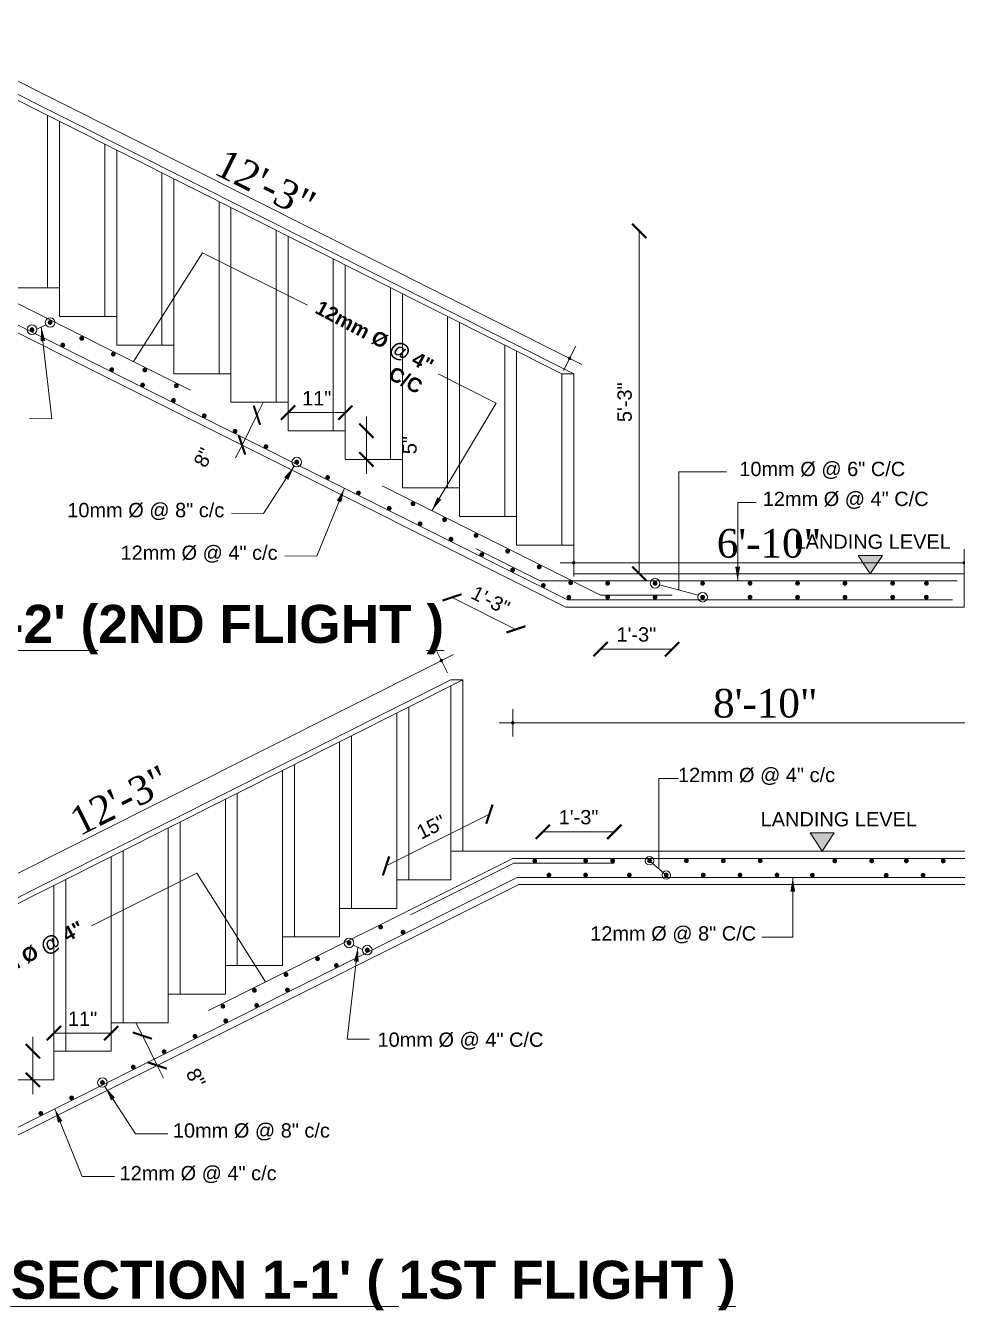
# Model space of a CAD drawing. Header units: inches. Extents: x -98933 to 1585249, y -3352739 to 192771.
# Drawn here: x 65777.8 to 65973.5, y 49951.2 to 50221 of the extents above; entities that cross this region are included whole.
import ezdxf

# ---------------------------------------------------------------- set-up
doc = ezdxf.new("R2010")
doc.units = ezdxf.units.IN
doc.header["$MEASUREMENT"] = 0
doc.header["$PDMODE"] = 35
doc.layers.get('0').update_dxf_attribs({"lineweight": 0})
doc.layers.get('Defpoints').update_dxf_attribs({"lineweight": 0})
for name, color, linetype, lineweight in [('DIM', 7, 'Continuous', 0), ('DIM.', 251, 'Continuous', 5), ('Dimen', 252, 'Continuous', 18), ('HATCH', 252, 'Continuous', 0), ('Layer1', 134, 'Continuous', 0), ('Masjid', 222, 'Continuous', 0), ('ROD', 10, 'Continuous', 0), ('Stair', 171, 'Continuous', 0), ('TAXT', 7, 'Continuous', 0), ('Text', 7, 'Continuous', 0)]:
    doc.layers.add(name, color=color, linetype=linetype, lineweight=lineweight)
doc.layers.add('SRAIRTEXT', color=7, linetype='Continuous')
doc.styles.add('AA', font='arial.ttf')
doc.styles.add('ARIAL', font='times.ttf')
doc.styles.get("Standard").update_dxf_attribs({"font": 'arialbd.ttf', "height": 24})
doc.styles.add('SX', font='arial.ttf')
doc.dimstyles.new('1-4', dxfattribs={"dimtxt": 20, "dimasz": 4, "dimexe": 3, "dimexo": 3, "dimgap": 0.25, "dimtad": 1, "dimdec": 1, "dimzin": 3, "dimdsep": 46, "dimlunit": 4, "dimtxsty": 'Standard', "dimblk": 'errrre', "dimcen": 4, "dimse1": 1, "dimse2": 1, "dimclrd": 256, "dimclre": 256, "dimclrt": 7, "dimadec": 0, "dimazin": 0, "dimtfac": 0.9, "dimtdec": 1, "dimtix": 1, "dimtmove": 2, "dimatfit": 3, "dimfxl": 3, "dimtolj": 1, "dimtzin": 0, "dimlwd": -1, "dimlwe": -1, "dimarcsym": 0})
doc.dimstyles.new('DIM1', dxfattribs={"dimtxt": 15, "dimasz": 24, "dimexe": 0, "dimexo": 0, "dimgap": 20, "dimtad": 0, "dimdec": 0, "dimzin": 3, "dimdsep": 46, "dimlunit": 3, "dimtxsty": 'SX', "dimblk": 'OPEN30', "dimcen": 0, "dimse1": 1, "dimse2": 1, "dimclrd": 256, "dimclrt": 2, "dimadec": 0, "dimazin": 0, "dimtfac": 1, "dimtdec": 0, "dimtmove": 2, "dimatfit": 0, "dimldrblk": 'OPEN30', "dimfxl": 1, "dimtvp": 1, "dimtolj": 1, "dimtzin": 3, "dimlwd": -1, "dimarcsym": 0})
doc.dimstyles.new('X-SECTION', dxfattribs={"dimtxt": 2, "dimasz": 1.5, "dimexe": 1, "dimexo": 1, "dimgap": 1, "dimtad": 1, "dimdec": 1, "dimzin": 3, "dimdsep": 46, "dimlunit": 4, "dimtxsty": 'Standard', "dimblk1": 'ARCHTICK', "dimblk2": 'ARCHTICK', "dimsah": 1, "dimcen": 0.09375, "dimdle": 1, "dimclrd": 6, "dimclre": 6, "dimclrt": 6, "dimadec": 0, "dimazin": 0, "dimtfac": 1, "dimtdec": 1, "dimtofl": 0, "dimtmove": 1, "dimatfit": 3, "dimfxl": 3, "dimtolj": 1, "dimtzin": 0, "dimlwd": -1, "dimlwe": -1, "dimarcsym": 0})

# ---------------------------------------------------------------- blocks, each defined once
blk = doc.blocks.new('_ArchTick')
at = {"color": 0, "linetype": 'ByBlock', "const_width": 0.15}
blk.add_lwpolyline([(-0.5, -0.5), (0.5, 0.5)], dxfattribs=at)
blk = doc.blocks.new('*D722')
at = {"layer": 'Defpoints', "color": 0, "ltscale": 30, "transparency": 16777216}
for p in [(33417.92, 34009.98), (33431.33, 34003.28), (33426.24, 33993.09)]:
    blk.add_point(p, dxfattribs=at)
at = {"layer": 'TAXT', "ltscale": 30, "transparency": 16777216}
blk.add_line((33412.83, 33999.8), (33426.24, 33993.09), dxfattribs=at)
at = {"layer": 'TAXT', "ltscale": 30, "transparency": 16777216, "xscale": 3, "yscale": 3, "zscale": 3}
for p, rotation in [((33412.83, 33999.8), 153.434948822922), ((33426.24, 33993.09), 333.434948822922)]:
    blk.add_blockref('_ArchTick', p, dxfattribs=dict(at, rotation=rotation))
at = {"layer": 'TAXT', "ltscale": 30, "transparency": 16777216, "insert": (33420.91, 33999.19), "char_height": 3, "attachment_point": 5, "rotation": 333.4349, "style": 'SX'}
blk.add_mtext('\\A1;1\'-3"', dxfattribs=at)
blk = doc.blocks.new('*D723')
at = {"layer": 'Defpoints', "color": 0, "ltscale": 30, "transparency": 16777216}
for p in [(33444.04, 34000.28), (33459.04, 34000.28), (33459.04, 33988.94)]:
    blk.add_point(p, dxfattribs=at)
at = {"layer": 'TAXT', "ltscale": 30, "transparency": 16777216}
blk.add_line((33444.04, 33988.94), (33459.04, 33988.94), dxfattribs=at)
at = {"layer": 'TAXT', "ltscale": 30, "transparency": 16777216, "xscale": 3, "yscale": 3, "zscale": 3, "rotation": 180}
blk.add_blockref('_ArchTick', (33444.04, 33988.94), dxfattribs=at)
at = {"layer": 'TAXT', "ltscale": 30, "transparency": 16777216, "xscale": 3, "yscale": 3, "zscale": 3}
blk.add_blockref('_ArchTick', (33459.04, 33988.94), dxfattribs=at)
at = {"layer": 'TAXT', "ltscale": 30, "transparency": 16777216, "insert": (33451.54, 33992), "char_height": 3, "attachment_point": 5, "style": 'SX'}
blk.add_mtext('\\A1;1\'-3"', dxfattribs=at)
blk = doc.blocks.new('*D725')
at = {"layer": 'Defpoints', "color": 0, "ltscale": 30, "transparency": 16777216}
for p in [(33307.01, 34076.78), (33452.16, 34076.78), (33438.4, 34004.78)]:
    blk.add_point(p, dxfattribs=at)
at = {"layer": 'TAXT', "ltscale": 30, "transparency": 16777216}
blk.add_line((33452.16, 34004.78), (33452.16, 34076.78), dxfattribs=at)
at = {"layer": 'TAXT', "ltscale": 30, "transparency": 16777216, "xscale": 3, "yscale": 3, "zscale": 3}
for p, rotation in [((33452.16, 34076.78), 90), ((33452.16, 34004.78), 270)]:
    blk.add_blockref('_ArchTick', p, dxfattribs=dict(at, rotation=rotation))
at = {"layer": 'TAXT', "ltscale": 30, "transparency": 16777216, "insert": (33449.09, 34040.78), "char_height": 3, "attachment_point": 5, "rotation": 90, "style": 'SX'}
blk.add_mtext('\\A1;5\'-3"', dxfattribs=at)
blk = doc.blocks.new('*D726')
at = {"layer": 'Defpoints', "color": 0, "ltscale": 30, "transparency": 16777216}
for p in [(33378.4, 34034.78), (33368.71, 34031.8), (33375.27, 34028.52)]:
    blk.add_point(p, dxfattribs=at)
at = {"layer": 'TAXT', "ltscale": 30, "transparency": 16777216}
for p, q in [((33371.84, 34038.06), (33373.18, 34040.74)), ((33371.84, 34038.06), (33368.71, 34031.8)), ((33368.71, 34031.8), (33367.36, 34029.11))]:
    blk.add_line(p, q, dxfattribs=at)
at = {"layer": 'TAXT', "ltscale": 30, "transparency": 16777216, "xscale": 3, "yscale": 3, "zscale": 3}
for p, rotation in [((33371.84, 34038.06), 243.434948822922), ((33368.71, 34031.8), 63.43494882292201)]:
    blk.add_blockref('_ArchTick', p, dxfattribs=dict(at, rotation=rotation))
at = {"layer": 'TAXT', "ltscale": 30, "transparency": 16777216, "insert": (33360.62, 34029.18), "char_height": 3, "attachment_point": 5, "rotation": 63.4349, "style": 'SX'}
blk.add_mtext('\\A1;8"', dxfattribs=at)
blk = doc.blocks.new('*D727')
at = {"layer": 'Defpoints', "color": 0, "ltscale": 30, "transparency": 16777216}
for p in [(33378.4, 34038.6), (33378.4, 34034.78), (33390.4, 34034.78)]:
    blk.add_point(p, dxfattribs=at)
at = {"layer": 'TAXT', "ltscale": 30, "transparency": 16777216}
blk.add_line((33390.4, 34038.6), (33378.4, 34038.6), dxfattribs=at)
at = {"layer": 'TAXT', "ltscale": 30, "transparency": 16777216, "xscale": 3, "yscale": 3, "zscale": 3, "rotation": 180}
blk.add_blockref('_ArchTick', (33378.4, 34038.6), dxfattribs=at)
at = {"layer": 'TAXT', "ltscale": 30, "transparency": 16777216, "xscale": 3, "yscale": 3, "zscale": 3}
blk.add_blockref('_ArchTick', (33390.4, 34038.6), dxfattribs=at)
at = {"layer": 'TAXT', "ltscale": 30, "transparency": 16777216, "insert": (33384.4, 34041.61), "char_height": 3, "attachment_point": 5, "style": 'SX'}
blk.add_mtext('\\A1;11"', dxfattribs=at)
blk = doc.blocks.new('*D728')
at = {"layer": 'Defpoints', "color": 0, "ltscale": 30, "transparency": 16777216}
for p in [(33390.4, 34034.78), (33390.4, 34028.78), (33394.83, 34028.78)]:
    blk.add_point(p, dxfattribs=at)
at = {"layer": 'TAXT', "ltscale": 30, "transparency": 16777216}
for p, q in [((33394.83, 34034.78), (33394.83, 34037.78)), ((33394.83, 34034.78), (33394.83, 34028.78)), ((33394.83, 34028.78), (33394.83, 34025.78))]:
    blk.add_line(p, q, dxfattribs=at)
at = {"layer": 'TAXT', "ltscale": 30, "transparency": 16777216, "xscale": 3, "yscale": 3, "zscale": 3}
for p, rotation in [((33394.83, 34034.78), 270), ((33394.83, 34028.78), 90)]:
    blk.add_blockref('_ArchTick', p, dxfattribs=dict(at, rotation=rotation))
at = {"layer": 'TAXT', "ltscale": 30, "transparency": 16777216, "insert": (33403.91, 34031.78), "char_height": 3, "attachment_point": 5, "rotation": 90, "style": 'SX'}
blk.add_mtext('\\A1;5"', dxfattribs=at)
blk = doc.blocks.new('*D713')
at = {"layer": 'Defpoints', "color": 0, "ltscale": 30, "transparency": 16777216}
for p in [(33398.96, 33943.42), (33425.81, 33943.99), (33404.1, 33933.14)]:
    blk.add_point(p, dxfattribs=at)
at = {"layer": 'TAXT', "ltscale": 30, "transparency": 16777216}
blk.add_line((33420.67, 33954.27), (33398.96, 33943.42), dxfattribs=at)
at = {"layer": 'TAXT', "ltscale": 30, "transparency": 16777216, "xscale": 3, "yscale": 3, "zscale": 3}
for p, rotation in [((33420.67, 33954.27), 26.5650511770857), ((33398.96, 33943.42), 206.5650511770856)]:
    blk.add_blockref('_ArchTick', p, dxfattribs=dict(at, rotation=rotation))
at = {"layer": 'TAXT', "ltscale": 30, "transparency": 16777216, "insert": (33408.44, 33951.59), "char_height": 3, "attachment_point": 5, "rotation": 26.5651, "style": 'SX'}
blk.add_mtext('\\A1;15"', dxfattribs=at)
blk = doc.blocks.new('*D716')
at = {"layer": 'Defpoints', "color": 0, "ltscale": 30, "transparency": 16777216}
for p in [(33431.9, 33950.56), (33431.9, 33943.99), (33446.9, 33943.99)]:
    blk.add_point(p, dxfattribs=at)
at = {"layer": 'TAXT', "ltscale": 30, "transparency": 16777216}
blk.add_line((33446.9, 33950.56), (33431.9, 33950.56), dxfattribs=at)
at = {"layer": 'TAXT', "ltscale": 30, "transparency": 16777216, "xscale": 3, "yscale": 3, "zscale": 3, "rotation": 180}
blk.add_blockref('_ArchTick', (33431.9, 33950.56), dxfattribs=at)
at = {"layer": 'TAXT', "ltscale": 30, "transparency": 16777216, "xscale": 3, "yscale": 3, "zscale": 3}
blk.add_blockref('_ArchTick', (33446.9, 33950.56), dxfattribs=at)
at = {"layer": 'TAXT', "ltscale": 30, "transparency": 16777216, "insert": (33439.4, 33953.63), "char_height": 3, "attachment_point": 5, "style": 'SX'}
blk.add_mtext('\\A1;1\'-3"', dxfattribs=at)
blk = doc.blocks.new('*D717')
at = {"layer": 'Defpoints', "color": 0, "ltscale": 30, "transparency": 16777216}
for p in [(33267.46, 33946.49), (33412.6, 33946.49), (33281.22, 33874.49)]:
    blk.add_point(p, dxfattribs=at)
at = {"layer": 'TAXT', "ltscale": 30, "transparency": 16777216}
blk.add_line((33267.46, 33874.49), (33267.46, 33946.49), dxfattribs=at)
at = {"layer": 'TAXT', "ltscale": 30, "transparency": 16777216, "xscale": 3, "yscale": 3, "zscale": 3}
for p, rotation in [((33267.46, 33946.49), 90), ((33267.46, 33874.49), 270)]:
    blk.add_blockref('_ArchTick', p, dxfattribs=dict(at, rotation=rotation))
at = {"layer": 'TAXT', "ltscale": 30, "transparency": 16777216, "insert": (33264.4, 33910.49), "char_height": 3, "attachment_point": 5, "rotation": 90, "style": 'SX'}
blk.add_mtext('\\A1;5\'-3"', dxfattribs=at)
blk = doc.blocks.new('*D718')
at = {"layer": 'Defpoints', "color": 0, "ltscale": 30, "transparency": 16777216}
for p in [(33341.22, 33904.49), (33350.91, 33901.51), (33344.35, 33898.23)]:
    blk.add_point(p, dxfattribs=at)
at = {"layer": 'TAXT', "ltscale": 30, "transparency": 16777216}
for p, q in [((33347.78, 33907.77), (33346.44, 33910.45)), ((33347.78, 33907.77), (33350.91, 33901.51)), ((33350.91, 33901.51), (33352.25, 33898.83))]:
    blk.add_line(p, q, dxfattribs=at)
at = {"layer": 'TAXT', "ltscale": 30, "transparency": 16777216, "xscale": 3, "yscale": 3, "zscale": 3}
for p, rotation in [((33347.78, 33907.77), 296.565051177078), ((33350.91, 33901.51), 116.565051177078)]:
    blk.add_blockref('_ArchTick', p, dxfattribs=dict(at, rotation=rotation))
at = {"layer": 'TAXT', "ltscale": 30, "transparency": 16777216, "insert": (33359, 33898.9), "char_height": 3, "attachment_point": 5, "rotation": 296.5651, "style": 'SX'}
blk.add_mtext('\\A1;8"', dxfattribs=at)
blk = doc.blocks.new('*D719')
at = {"layer": 'Defpoints', "color": 0, "ltscale": 30, "transparency": 16777216}
for p in [(33341.22, 33908.31), (33329.22, 33904.49), (33341.22, 33904.49)]:
    blk.add_point(p, dxfattribs=at)
at = {"layer": 'TAXT', "ltscale": 30, "transparency": 16777216}
blk.add_line((33329.22, 33908.31), (33341.22, 33908.31), dxfattribs=at)
at = {"layer": 'TAXT', "ltscale": 30, "transparency": 16777216, "xscale": 3, "yscale": 3, "zscale": 3, "rotation": 180}
blk.add_blockref('_ArchTick', (33329.22, 33908.31), dxfattribs=at)
at = {"layer": 'TAXT', "ltscale": 30, "transparency": 16777216, "xscale": 3, "yscale": 3, "zscale": 3}
blk.add_blockref('_ArchTick', (33341.22, 33908.31), dxfattribs=at)
at = {"layer": 'TAXT', "ltscale": 30, "transparency": 16777216, "insert": (33335.22, 33911.33), "char_height": 3, "attachment_point": 5, "style": 'SX'}
blk.add_mtext('\\A1;11"', dxfattribs=at)
blk = doc.blocks.new('*D720')
at = {"layer": 'Defpoints', "color": 0, "ltscale": 30, "transparency": 16777216}
for p in [(33329.22, 33904.49), (33324.78, 33898.49), (33329.22, 33898.49)]:
    blk.add_point(p, dxfattribs=at)
at = {"layer": 'TAXT', "ltscale": 30, "transparency": 16777216}
for p, q in [((33324.78, 33904.49), (33324.78, 33907.49)), ((33324.78, 33904.49), (33324.78, 33898.49)), ((33324.78, 33898.49), (33324.78, 33895.49))]:
    blk.add_line(p, q, dxfattribs=at)
at = {"layer": 'TAXT', "ltscale": 30, "transparency": 16777216, "xscale": 3, "yscale": 3, "zscale": 3}
for p, rotation in [((33324.78, 33904.49), 270), ((33324.78, 33898.49), 90)]:
    blk.add_blockref('_ArchTick', p, dxfattribs=dict(at, rotation=rotation))
at = {"layer": 'TAXT', "ltscale": 30, "transparency": 16777216, "insert": (33318.76, 33901.49), "char_height": 3, "attachment_point": 5, "rotation": 90, "style": 'SX'}
blk.add_mtext('\\A1;5"', dxfattribs=at)
blk = doc.blocks.new('dd')
at = {"layer": 'Dimen'}
for p, q in [((0, -2.88), (0, 2.88)), ((-2.88, 0), (2.88, 0))]:
    blk.add_line(p, q, dxfattribs=at)
at = {"layer": 'Dimen', "const_width": 0.36}
blk.add_lwpolyline([(-0.18, 0, 1), (0.18, 0, 1)], format="xyb", close=True, dxfattribs=at)
blk = doc.blocks.new('*D753')
at = {"layer": 'Defpoints', "color": 0, "ltscale": 30, "transparency": 16777216}
for p in [(33304.51, 34112.78), (33437.51, 34049.99), (33435.9, 34046.78)]:
    blk.add_point(p, dxfattribs=at)
at = {"layer": 'TAXT', "ltscale": 30, "transparency": 16777216}
blk.add_line((33307.02, 34115.54), (33436.62, 34050.44), dxfattribs=at)
for p, rotation in [((33306.13, 34115.99), 153.3277114380995), ((33437.51, 34049.99), 333.3277114380995)]:
    blk.add_blockref('dd', p, dxfattribs=dict(at, rotation=rotation))
at = {"layer": 'TAXT', "ltscale": 30, "transparency": 16777216, "insert": (33373.64, 34086.61), "char_height": 6, "attachment_point": 5, "rotation": 333.3277, "style": 'ARIAL'}
blk.add_mtext('\\A1;12\'-3"', dxfattribs=at)
blk = doc.blocks.new('J')
at = {"layer": 'Masjid', "color": 7}
blk.add_lwpolyline([(-12, 0), (12, 0), (12, 48), (-12, 48)], close=True, dxfattribs=at)
for points in [[(0, 48, 0.250732), (-2.27, 42, -0.982957)], [(0, 48, -0.250732), (2.27, 42, 0.982957)], [(-2.27, 42, 0.22816), (-12, 24, -0.061948)], [(2.27, 42, -0.22816), (12, 24, 0.061948)]]:
    blk.add_lwpolyline(points, format="xyb", dxfattribs=at)
blk = doc.blocks.new('errrre')
at = {"layer": 'DIM'}
blk.add_blockref('J', (11664.62, 6372.975), dxfattribs=at)
blk = doc.blocks.new('*D756')
at = {"layer": 'Defpoints', "color": 0, "ltscale": 30, "transparency": 16777216}
for p in [(33410.57, 33986.54), (33412.6, 33982.49), (33281.22, 33916.49)]:
    blk.add_point(p, dxfattribs=at)
at = {"layer": 'TAXT', "ltscale": 30, "transparency": 16777216}
blk.add_line((33280.08, 33920.99), (33409.68, 33986.09), dxfattribs=at)
for p, rotation in [((33410.57, 33986.54), 26.67228856190049), ((33279.19, 33920.54), 206.6722885619005)]:
    blk.add_blockref('dd', p, dxfattribs=dict(at, rotation=rotation))
at = {"layer": 'TAXT', "ltscale": 30, "transparency": 16777216, "insert": (33343.06, 33957.16), "char_height": 6, "attachment_point": 5, "rotation": 26.6723, "style": 'ARIAL'}
blk.add_mtext('\\A1;12\'-3"', dxfattribs=at)
blk = doc.blocks.new('*D761')
at = {"layer": 'Defpoints', "color": 0, "ltscale": 30, "transparency": 16777216}
for p in [(33531.67, 33973.47), (33425.57, 33944.99), (33531.67, 33944.99)]:
    blk.add_point(p, dxfattribs=at)
at = {"layer": 'TAXT', "ltscale": 30, "transparency": 16777216}
blk.add_line((33426.57, 33973.47), (33530.67, 33973.47), dxfattribs=at)
at = {"layer": 'TAXT', "ltscale": 30, "transparency": 16777216, "rotation": 180}
blk.add_blockref('dd', (33425.57, 33973.47), dxfattribs=at)
at = {"layer": 'TAXT', "ltscale": 30, "transparency": 16777216}
blk.add_blockref('dd', (33531.67, 33973.47), dxfattribs=at)
at = {"layer": 'TAXT', "ltscale": 30, "transparency": 16777216, "insert": (33478.62, 33977.53), "char_height": 6, "attachment_point": 5, "style": 'ARIAL'}
blk.add_mtext('\\A1;8\'-10"', dxfattribs=at)
blk = doc.blocks.new('*D762')
at = {"layer": 'Defpoints', "color": 0, "ltscale": 30, "transparency": 16777216}
for p in [(33520.4, 34007.07), (33438.4, 34004.78), (33520.4, 34004.78)]:
    blk.add_point(p, dxfattribs=at)
at = {"layer": 'TAXT', "ltscale": 30, "transparency": 16777216}
blk.add_line((33439.4, 34007.07), (33519.4, 34007.07), dxfattribs=at)
at = {"layer": 'TAXT', "ltscale": 30, "transparency": 16777216, "rotation": 180}
blk.add_blockref('dd', (33438.4, 34007.07), dxfattribs=at)
at = {"layer": 'TAXT', "ltscale": 30, "transparency": 16777216}
blk.add_blockref('dd', (33520.4, 34007.07), dxfattribs=at)
at = {"layer": 'TAXT', "ltscale": 30, "transparency": 16777216, "insert": (33479.4, 34011.12), "char_height": 6, "attachment_point": 5, "style": 'ARIAL'}
blk.add_mtext('\\A1;6\'-10"', dxfattribs=at)
blk = doc.blocks.new('A$C482318BE')
at = {"layer": 'HATCH', "ltscale": 50}
for points in [[(1346.68, -40.86), (1349.22, -37.02), (1344.15, -37.02)], [(1336.57, -99.15), (1334.03, -95.31), (1339.1, -95.31)]]:
    blk.add_hatch(color=256, dxfattribs=at).paths.add_polyline_path(points)
at = {"layer": 'DIM'}
for p, q in [((1173.52, 11.43), (1171.61, 10.5)), ((1310.54, -45.37), (1302.44, -43.23)), ((1302.25, -102.66), (1302.25, -83.85)), ((1302.25, -83.85), (1306.4, -83.85)), ((1300.32, -101.13), (1303.83, -104.14)), ((1238.12, -118.86), (1240.02, -119.79))]:
    blk.add_line(p, q, dxfattribs=at)
blk.add_lwpolyline([(1306.49, -44.3), (1306.49, -19.46), (1316.51, -19.46)], dxfattribs=at)
for centre, radius in [((1170.61, 10.38), 1.01), ((1174.42, 11.89), 1.01), ((1226.22, -17.42), 1.01), ((1300.32, -101.13), 0.886), ((1303.83, -104.14), 0.886), ((1237.21, -118.4), 1.01), ((1241.03, -119.9), 1.01), ((1185.41, -147.71), 1.01)]:
    blk.add_circle(centre, radius, dxfattribs=at)
at = {"layer": 'DIM', "ltscale": 5}
for centre in [(1301.49, -42.88), (1311.46, -45.8)]:
    blk.add_circle(centre, 1.01, dxfattribs=at)
at = {"layer": 'HATCH', "ltscale": 50}
for points in [[(1344.15, -37.02), (1349.22, -37.02), (1346.68, -40.86), (1346.68, -40.86)], [(1339.1, -95.31), (1334.03, -95.31), (1336.57, -99.15), (1336.57, -99.15)]]:
    blk.add_lwpolyline(points, close=True, dxfattribs=at)
at = {"layer": 'ROD'}
for p, q in [((1140.05, 29.64), (1203.93, -2.3)), ((1139.11, 25.64), (1283.11, -46.36)), ((1244.17, -22.42), (1284.05, -42.36)), ((1263.93, -35.66), (1277.34, -42.36)), ((1277.34, -42.36), (1364.9, -42.36)), ((1284.4, -42.54), (1290.05, -45.36)), ((1290.05, -45.36), (1305.05, -45.36)), ((1283.11, -46.36), (1363.94, -46.36)), ((1271.58, -100.65), (1207.7, -132.59)), ((1271.82, -101.65), (1250.11, -112.5)), ((1377.68, -100.65), (1271.58, -100.65)), ((1271.82, -101.65), (1292.91, -101.65)), ((1272.53, -104.65), (1128.53, -176.65)), ((1272.53, -104.65), (1377.79, -104.65))]:
    blk.add_line(p, q, dxfattribs=at)
at = {"layer": 'ROD', "const_width": 0.5}
for points in [[(1170.36, 10.38, -1), (1170.86, 10.38, -1)], [(1174.17, 11.89, -1), (1174.67, 11.89, -1)], [(1180.8, 8.56, -1), (1181.3, 8.56, -1)], [(1176.83, 7.15, -1), (1177.33, 7.15, -1)], [(1187.43, 5.24, -1), (1187.93, 5.24, -1)], [(1187.12, 2, -1), (1187.62, 2, -1)], [(1194.05, 1.92, -1), (1194.55, 1.92, -1)], [(1193.59, -1.23, -1), (1194.09, -1.23, -1)], [(1200.68, -1.4, -1), (1201.18, -1.4, -1)], [(1200.07, -4.47, -1), (1200.57, -4.47, -1)], [(1206.55, -7.71, -1), (1207.05, -7.71, -1)], [(1213.02, -10.95, -1), (1213.52, -10.95, -1)], [(1219.5, -14.19, -1), (1220, -14.19, -1)], [(1225.97, -17.42, -1), (1226.47, -17.42, -1)], [(1232.45, -20.66, -1), (1232.95, -20.66, -1)], [(1238.93, -23.9, -1), (1239.43, -23.9, -1)], [(1245.4, -27.14, -1), (1245.9, -27.14, -1)], [(1250.38, -26.18, -1), (1250.88, -26.18, -1)], [(1257.01, -29.5, -1), (1257.51, -29.5, -1)], [(1251.88, -30.38, -1), (1252.38, -30.38, -1)], [(1263.63, -32.82, -1), (1264.13, -32.82, -1)], [(1258.36, -33.61, -1), (1258.86, -33.61, -1)], [(1264.83, -36.85, -1), (1265.33, -36.85, -1)], [(1270.26, -36.14, -1), (1270.76, -36.14, -1)], [(1271.31, -40.09, -1), (1271.81, -40.09, -1)], [(1276.89, -39.46, -1), (1277.39, -39.46, -1)], [(1277.78, -43.33, -1), (1278.28, -43.33, -1)], [(1283.51, -42.78, -1), (1284.01, -42.78, -1)], [(1291.27, -42.88, -1), (1291.77, -42.88, -1)], [(1301.24, -42.88, -1), (1301.74, -42.88, -1)], [(1311.21, -42.88, -1), (1311.71, -42.88, -1)], [(1321.18, -42.88, -1), (1321.68, -42.88, -1)], [(1331.15, -42.88, -1), (1331.65, -42.88, -1)], [(1341.12, -42.88, -1), (1341.62, -42.88, -1)], [(1351.13, -42.88, -1), (1351.63, -42.88, -1)], [(1358.23, -42.88, -1), (1358.73, -42.88, -1)], [(1283.12, -45.8, -1), (1283.62, -45.8, -1)], [(1291.27, -45.8, -1), (1291.77, -45.8, -1)], [(1301.24, -45.8, -1), (1301.74, -45.8, -1)], [(1311.21, -45.8, -1), (1311.71, -45.8, -1)], [(1321.18, -45.8, -1), (1321.68, -45.8, -1)], [(1331.15, -45.8, -1), (1331.65, -45.8, -1)], [(1341.12, -45.8, -1), (1341.62, -45.8, -1)], [(1351.13, -45.8, -1), (1351.63, -45.8, -1)], [(1358.21, -45.8, -1), (1358.71, -45.8, -1)], [(1275.97, -101.16, 1), (1276.47, -101.16, 1)], [(1287.14, -101.13, 1), (1286.64, -101.13, 1)], [(1292.82, -101.13, 1), (1292.32, -101.13, 1)], [(1300.57, -101.13, 1), (1300.07, -101.13, 1)], [(1308.32, -101.13, 1), (1307.82, -101.13, 1)], [(1316.07, -101.13, 1), (1315.57, -101.13, 1)], [(1323.82, -101.13, 1), (1323.32, -101.13, 1)], [(1339.47, -101.18, 1), (1338.97, -101.18, 1)], [(1347.22, -101.18, 1), (1346.72, -101.18, 1)], [(1354.5, -101.18, 1), (1354, -101.18, 1)], [(1362.25, -101.18, 1), (1361.75, -101.18, 1)], [(1279.45, -104.14, 1), (1278.95, -104.14, 1)], [(1287.14, -104.14, 1), (1286.64, -104.14, 1)], [(1296.33, -104.14, 1), (1295.83, -104.14, 1)], [(1304.08, -104.14, 1), (1303.58, -104.14, 1)], [(1311.84, -104.14, 1), (1311.34, -104.14, 1)], [(1319.59, -104.14, 1), (1319.09, -104.14, 1)], [(1327.34, -104.14, 1), (1326.84, -104.14, 1)], [(1334.77, -104.19, 1), (1334.27, -104.19, 1)], [(1350.27, -104.19, 1), (1349.77, -104.19, 1)], [(1358.02, -104.19, 1), (1357.52, -104.19, 1)], [(1244.09, -115.08, 1), (1243.59, -115.08, 1)], [(1248.8, -116.14, 1), (1248.3, -116.14, 1)], [(1237.46, -118.4, 1), (1236.96, -118.4, 1)], [(1230.83, -121.72, 1), (1230.33, -121.72, 1)], [(1241.28, -119.9, 1), (1240.78, -119.9, 1)], [(1234.8, -123.14, 1), (1234.3, -123.14, 1)], [(1224.21, -125.04, 1), (1223.71, -125.04, 1)], [(1217.58, -128.36, 1), (1217.08, -128.36, 1)], [(1224.52, -128.28, 1), (1224.02, -128.28, 1)], [(1210.95, -131.69, 1), (1210.45, -131.69, 1)], [(1218.04, -131.52, 1), (1217.54, -131.52, 1)], [(1211.56, -134.76, 1), (1211.06, -134.76, 1)], [(1205.09, -138, 1), (1204.59, -138, 1)], [(1198.61, -141.23, 1), (1198.11, -141.23, 1)], [(1192.13, -144.47, 1), (1191.63, -144.47, 1)], [(1185.66, -147.71, 1), (1185.16, -147.71, 1)], [(1179.18, -150.95, 1), (1178.68, -150.95, 1)], [(1172.71, -154.19, 1), (1172.21, -154.19, 1)]]:
    blk.add_lwpolyline(points, format="xyb", close=True, dxfattribs=at)
at = {"layer": 'Stair'}
for p, q in [((1337.04, -106.15), (1272.88, -106.15)), ((1377.79, -106.15), (1330.09, -106.15))]:
    blk.add_line(p, q, dxfattribs=at)
for points in [[(1138.75, 24.14), (1282.75, -47.86), (1366.4, -47.86)], [(1366.4, -47.86), (1366.4, -40.86), (1284.4, -40.86), (1284.4, -34.86), (1272.4, -34.86), (1272.4, -28.86), (1260.4, -28.86), (1260.4, -22.86), (1248.4, -22.86), (1248.4, -16.86), (1236.4, -16.86), (1236.4, -10.86), (1224.4, -10.86), (1224.4, -4.86), (1212.4, -4.86), (1212.4, 1.14), (1200.4, 1.14), (1200.4, 7.14), (1188.4, 7.14), (1188.4, 13.14), (1176.4, 13.14), (1176.4, 19.14), (1164.4, 19.14)], [(1258.61, -99.15), (1377.68, -99.15), (1331.97, -99.15)], [(1258.61, -105.15), (1258.61, -99.15), (1270, -99.15)], [(1247.23, -111.15), (1247.23, -105.15), (1258.61, -105.15)], [(1272.88, -106.15), (1128.88, -178.15), (1045.23, -178.15)], [(1332.08, -106.15), (1337.04, -106.15)], [(1045.23, -178.15), (1045.23, -171.15), (1127.23, -171.15), (1127.23, -165.15), (1139.23, -165.15), (1139.23, -159.15), (1151.23, -159.15), (1151.23, -153.15), (1163.23, -153.15), (1163.23, -147.15), (1175.23, -147.15), (1175.23, -141.15), (1187.23, -141.15), (1187.23, -135.15), (1199.23, -135.15), (1199.23, -129.15), (1211.23, -129.15), (1211.23, -123.15), (1223.23, -123.15), (1223.23, -117.15), (1235.23, -117.15), (1235.23, -111.15), (1247.23, -111.15)]]:
    blk.add_lwpolyline(points, dxfattribs=at)
at = {"layer": 'TAXT', "ltscale": 30}
for p, q in [((1150.52, 67.14), (1281.9, 1.14)), ((1284.4, 1.14), (1153.02, 67.14)), ((1173.9, 19.14), (1173.9, 55.39)), ((1176.4, 54.13), (1176.4, 19.14)), ((1185.9, 13.14), (1185.9, 49.36)), ((1188.4, 48.11), (1188.4, 13.14)), ((1197.9, 7.14), (1197.9, 43.33)), ((1200.4, 42.08), (1200.4, 7.14)), ((1209.9, 1.14), (1209.9, 37.31)), ((1212.4, 36.05), (1212.4, 1.14)), ((1221.9, -4.86), (1221.9, 31.28)), ((1224.4, 30.02), (1224.4, -4.86)), ((1233.9, -10.86), (1233.9, 25.25)), ((1236.4, 23.99), (1236.4, -10.86)), ((1245.9, -16.86), (1245.9, 19.14)), ((1248.4, 17.96), (1248.4, -16.86)), ((1257.9, -22.86), (1257.9, 13.14)), ((1260.4, 11.94), (1260.4, -22.86)), ((1269.9, -28.86), (1269.9, 7.14)), ((1272.4, 5.91), (1272.4, -28.86)), ((1281.9, -34.86), (1281.9, 1.14)), ((1281.9, 1.14), (1284.4, 1.14)), ((1284.4, 1.14), (1284.4, -34.86)), ((1127.23, -129.15), (1258.61, -63.15)), ((1129.73, -129.15), (1261.11, -63.15)), ((1258.61, -63.15), (1261.11, -63.15)), ((1258.61, -99.15), (1258.61, -64.41)), ((1261.11, -63.15), (1261.11, -99.15)), ((1247.23, -105.15), (1247.23, -70.12)), ((1249.73, -68.87), (1249.73, -105.15)), ((1237.73, -74.9), (1237.73, -111.15)), ((1235.23, -111.15), (1235.23, -76.15)), ((1225.73, -80.93), (1225.73, -117.15)), ((1223.23, -117.15), (1223.23, -82.18)), ((1211.23, -123.15), (1211.23, -88.21)), ((1213.73, -86.95), (1213.73, -123.15)), ((1199.23, -129.15), (1199.23, -94.24)), ((1201.73, -92.98), (1201.73, -129.15)), ((1189.73, -99.01), (1189.73, -135.15)), ((1187.23, -135.15), (1187.23, -100.27)), ((1177.73, -105.04), (1177.73, -141.15)), ((1175.23, -141.15), (1175.23, -106.29))]:
    blk.add_line(p, q, dxfattribs=at)
at = {"layer": 'SRAIRTEXT', "ltscale": 0.1, "char_height": 3, "width": 29.2653}
for insert, attachment_point, rotation in [((1255.32, 3.87), 3, 332.001), ((1156.31, -126.41), 1, 27.999)]:
    blk.add_mtext('12mm %%C @ 4" C/C   ', dxfattribs=dict(at, insert=insert, attachment_point=attachment_point, rotation=rotation))
at = {"layer": 'TAXT', "linetype": 'Continuous', "ltscale": 5, "style": 'AA'}
for s, p in [('10mm %%C @ 6" C/C', (1319.17, -20.36)), ('12mm %%C @ 4" C/C', (1324.09, -26.65)), ('10mm %%C @ 8" c/c', (1178.02, -29)), ('12mm %%C @ 4" c/c', (1189.21, -37.95)), ('LANDING LEVEL', (1330.76, -35.63)), ('12mm %%C @ 4" c/c', (1306.3, -84.62)), ('LANDING LEVEL', (1323.65, -93.92)), ('12mm %%C @ 8" C/C', (1287.86, -117.9)), ('10mm %%C @ 4" C/C', (1243.18, -140.21)), ('10mm %%C @ 8" c/c', (1200.2, -159.28)), ('12mm %%C @ 4" c/c', (1189.01, -168.24))]:
    blk.add_text(s, height=3, dxfattribs=at).set_placement(p)
at = {"layer": 'Text'}
for s, p in [("%%USECTION 2-2' (%%U2ND FLIGHT %%U)", (1106.13, -55.41)), ("%%USECTION 1-1' ( %%U1ST FLIGHT %%U)", (1166.13, -193.13))]:
    blk.add_text(s, height=8, dxfattribs=at).set_placement(p)
at = {"layer": 'TAXT', "ltscale": 30}
for p1, p2, distance, dimstyle, override, picture, middle in [((1150.52, 67.14), (1281.9, 1.14), 3.6, '1-4', {"dimtxt": 10, "dimfxl": 4, "dimarcsym": 1}, '*D753', (1219.65, 40.97)), ((1263.93, -35.66), (1277.34, -42.36), -11.39, 'DIM1', {"dimtxt": 3, "dimasz": 3, "dimgap": 3, "dimlunit": 4, "dimblk": 'ArchTick', "dimclrt": 256, "dimfxl": 4, "dimarcsym": 1}, '*D722', (1266.91, -46.45)), ((1290.05, -45.36), (1305.05, -45.36), -11.34, 'DIM1', {"dimtxt": 3, "dimasz": 3, "dimgap": 3, "dimlunit": 4, "dimblk": 'ArchTick', "dimclrt": 256, "dimfxl": 4, "dimarcsym": 1}, '*D723', (1297.55, -53.64)), ((1127.23, -129.15), (1258.61, -63.15), 4.53, '1-4', {"dimtxt": 10, "dimfxl": 4, "dimarcsym": 1}, '*D756', (1189.07, -88.48)), ((1292.91, -101.65), (1277.91, -101.65), -6.57, 'DIM1', {"dimtxt": 3, "dimasz": 3, "dimgap": 3, "dimlunit": 4, "dimblk": 'ArchTick', "dimclrt": 256, "dimfxl": 4, "dimarcsym": 1}, '*D716', (1285.41, -92.01))]:
    dim = blk.add_aligned_dim(p1=p1, p2=p2, distance=distance, dimstyle=dimstyle, override=override, dxfattribs=at)
    dim.commit()
    dim.dimension.update_dxf_attribs({"geometry": picture, "text_midpoint": middle, "insert": (-32153.99, -34045.64)})
for base, p1, p2, angle, text, picture, middle in [((1298.16, 31.14), (1284.4, -40.86), (1153.02, 31.14), 90, '5\'-3"', '*D725', (1295.1, -4.86)), ((1224.4, -7.04), (1236.4, -10.86), (1224.4, -10.86), 180, '11"', '*D727', (1230.4, -4.03)), ((1240.84, -16.86), (1236.4, -10.86), (1236.4, -16.86), 90, '5"', '*D728', (1249.92, -13.86)), ((1113.47, -99.15), (1127.23, -171.15), (1258.61, -99.15), 90, '5\'-3"', '*D717', (1110.4, -135.15)), ((1170.79, -147.15), (1175.23, -141.15), (1175.23, -147.15), 90, '5"', '*D720', (1164.76, -144.15))]:
    dim = blk.add_linear_dim(base=base, p1=p1, p2=p2, angle=angle, text=text, dimstyle='DIM1', override={"dimtxt": 3, "dimasz": 3, "dimgap": 3, "dimlunit": 4, "dimblk": 'ArchTick', "dimclrt": 256, "dimfxl": 4, "dimarcsym": 1}, dxfattribs=at)
    dim.commit()
    dim.dimension.update_dxf_attribs({"geometry": picture, "text_midpoint": middle, "insert": (-32153.99, -34045.64)})
for base, p1, p2, angle, picture, middle in [((1214.71, -13.84), (1224.4, -10.86), (1221.27, -17.12), 243.4349, '*D726', (1206.63, -16.46)), ((1196.92, -144.13), (1187.23, -141.15), (1190.36, -147.41), 296.5651, '*D718', (1205.01, -146.74))]:
    dim = blk.add_linear_dim(base=base, p1=p1, p2=p2, angle=angle, text='8"', dimstyle='DIM1', override={"dimtxt": 3, "dimasz": 3, "dimgap": 3, "dimlunit": 4, "dimblk": 'ArchTick', "dimclrt": 256, "dimfxl": 4, "dimarcsym": 1}, dxfattribs=at)
    dim.commit()
    dim.dimension.update_dxf_attribs({"geometry": picture, "text_midpoint": middle, "dimtype": 129, "insert": (-32153.99, -34045.64)})
dim = blk.add_linear_dim(base=(1366.4, -38.57), p1=(1284.4, -40.86), p2=(1366.4, -40.86), dimstyle='1-4', override={"dimtxt": 10, "dimfxl": 4, "dimarcsym": 1}, dxfattribs=at)
dim.commit()
dim.dimension.update_dxf_attribs({"geometry": '*D762', "text_midpoint": (1325.4, -34.52), "insert": (-32153.99, -34045.64)})
dim = blk.add_linear_dim(base=(1377.68, -72.16), p1=(1271.58, -100.65), p2=(1377.68, -100.65), dimstyle='1-4', override={"dimtxt": 10, "dimfxl": 4, "dimarcsym": 1}, dxfattribs=at)
dim.commit()
dim.dimension.update_dxf_attribs({"geometry": '*D761', "text_midpoint": (1324.63, -72.16), "dimtype": 128, "insert": (-32153.99, -34045.64)})
dim = blk.add_aligned_dim(p1=(1271.82, -101.65), p2=(1250.11, -112.5), distance=-11.5, text='15"', dimstyle='DIM1', override={"dimtxt": 3, "dimasz": 3, "dimgap": 3, "dimlunit": 4, "dimblk": 'ArchTick', "dimclrt": 256, "dimfxl": 4, "dimarcsym": 1}, dxfattribs=at)
dim.commit()
dim.dimension.update_dxf_attribs({"geometry": '*D713', "text_midpoint": (1254.45, -94.05), "insert": (-32153.99, -34045.64)})
dim = blk.add_linear_dim(base=(1187.23, -137.33), p1=(1175.23, -141.15), p2=(1187.23, -141.15), text='11"', dimstyle='DIM1', override={"dimtxt": 3, "dimasz": 3, "dimgap": 3, "dimlunit": 4, "dimblk": 'ArchTick', "dimclrt": 256, "dimfxl": 4, "dimarcsym": 1}, dxfattribs=at)
dim.commit()
dim.dimension.update_dxf_attribs({"geometry": '*D719', "text_midpoint": (1181.23, -134.31), "insert": (-32153.99, -34045.64)})
at = {"layer": 'DIM'}
for points in [[(1172.57, 10.96), (1174.79, -8.32), (1170.12, -8.3)], [(1254.6, -27.65), (1268.11, -5.02), (1255.91, 1.08)], [(1225.64, -18.38), (1219.26, -28.2), (1212.5, -28.18)], [(1236.23, -22.92), (1230.45, -37.16), (1223.7, -37.14)], [(1318.83, -42.42), (1318.83, -25.91), (1322.71, -25.91)], [(1330.4, -104.65), (1330.4, -117.21), (1323.88, -117.21)], [(1239.07, -119.32), (1236.84, -138.61), (1241.51, -138.59)], [(1185.99, -148.66), (1192.37, -158.49), (1199.13, -158.47)], [(1175.4, -153.21), (1181.18, -167.44), (1187.94, -167.42)]]:
    blk.add_leader(points, dimstyle='X-SECTION', override={"dimasz": 3, "dimtad": 0}, dxfattribs=at)
at = {"layer": 'DIM.'}
for points in [[(1191.96, 3.68), (1206.41, 26.55), (1228.5, 15.5)], [(1219.68, -126.6), (1205.22, -103.73), (1183.13, -114.79)]]:
    blk.add_leader(points, dimstyle='X-SECTION', override={"dimtxt": 3, "dimasz": 1}, dxfattribs=at)

msp = doc.modelspace()

# ---------------------------------------------------------------- block references
at = {"layer": 'Layer1', "color": 2, "ltscale": 30}
msp.add_blockref('A$C482318BE', (64608.49, 50146.76), dxfattribs=at)

doc.saveas('drawing.dxf')
